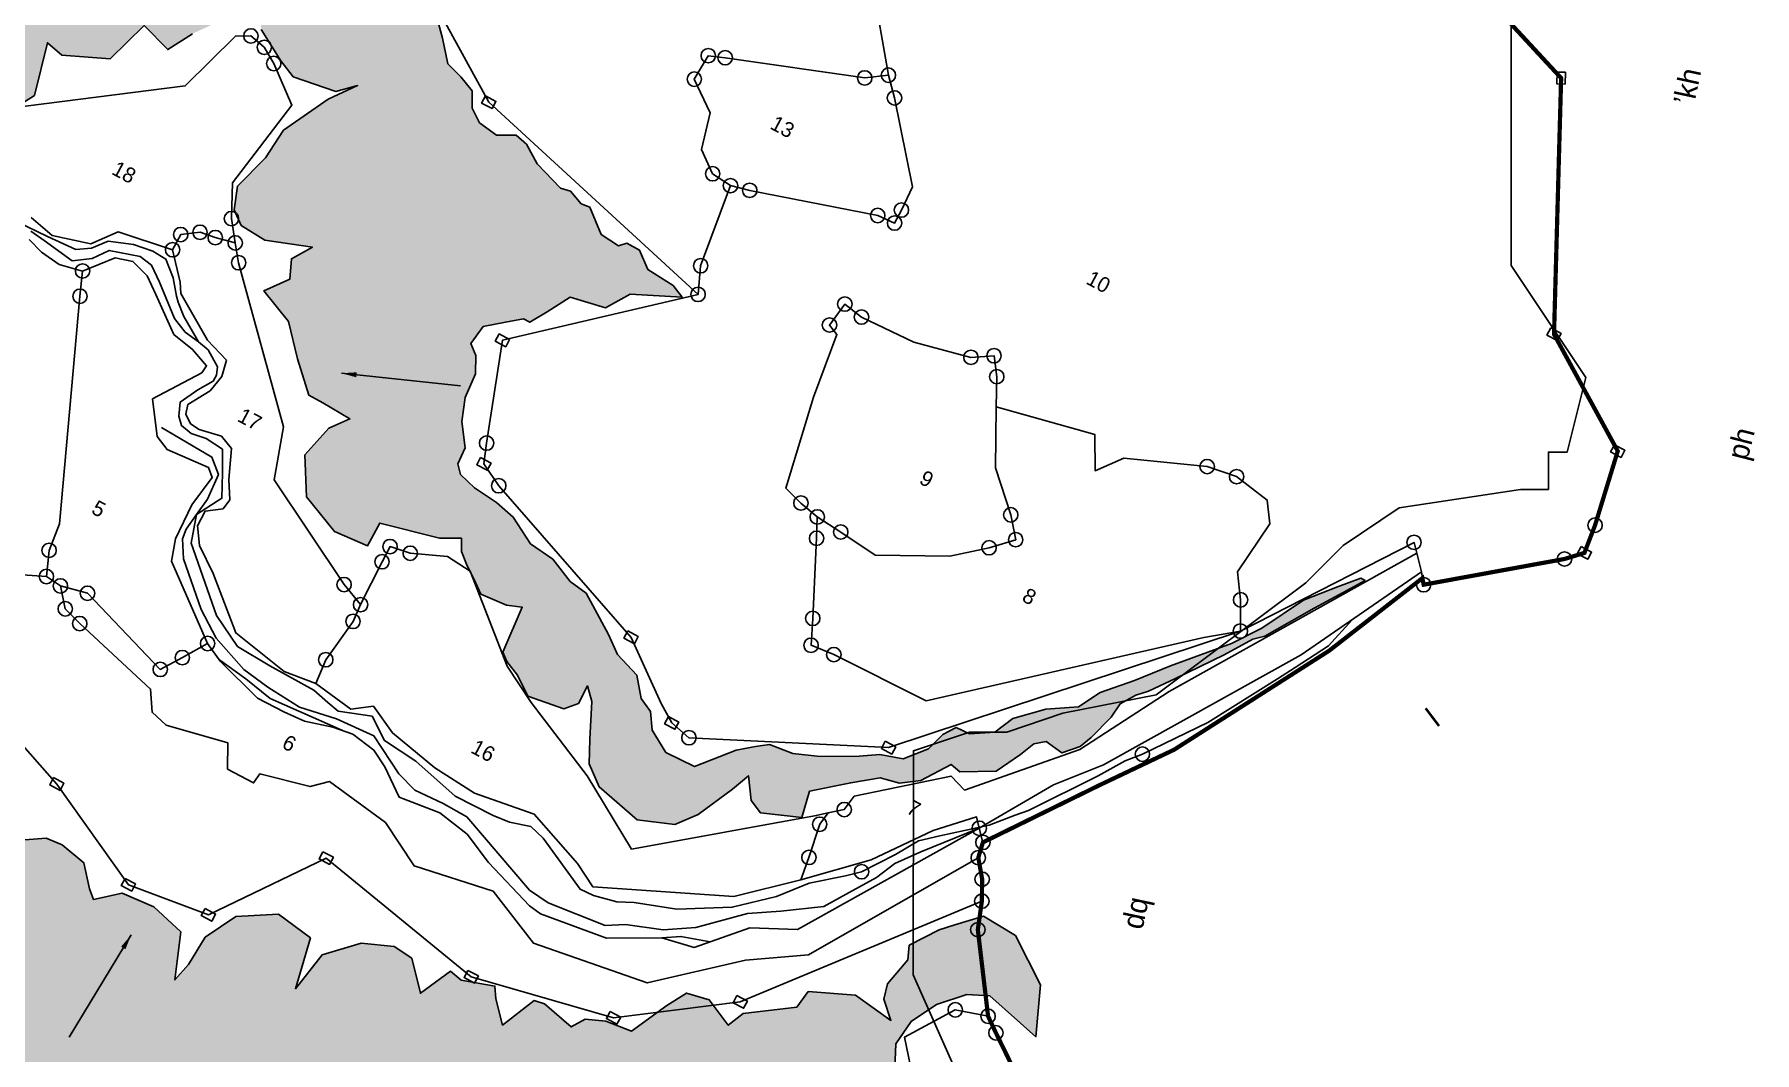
# Model space of a CAD drawing. Header units: metres. Extents: x 344942 to 348881, y 1759187 to 1762834.
# Drawn here: x 347468 to 348480, y 1760247 to 1760845 of the extents above; entities that cross this region are included whole.
import ezdxf

# ---------------------------------------------------------------- set-up
doc = ezdxf.new("R2010")
doc.units = ezdxf.units.M
doc.header["$MEASUREMENT"] = 0
for name, color, linetype in [('LINE_WATER', 4, 'Continuous'), ('POLY_HATCH', 12, 'Continuous'), ('POLY_PARCEL', 6, 'Continuous'), ('POLY_WATER', 4, 'Continuous'), ('SYM_ARROW', 1, 'Continuous'), ('SYM_STONE', 1, 'Continuous'), ('TEXT_MAPOUT', 7, 'Continuous'), ('TEXT_PARCEL', 7, 'Continuous'), ('V_BOUND_LINE', 7, 'Continuous'), ('VILLAGE BOUNDRY', 15, 'Continuous')]:
    doc.layers.add(name, color=color, linetype=linetype)
doc.styles.get("Standard").update_dxf_attribs({"font": 'simplex.shx'})
doc.styles.add('TEXT_MAP', font='')
doc.styles.get('TEXT_MAP').set_extended_font_data('Kruti Dev 050')
doc.dimstyles.get("Standard").update_dxf_attribs({"dimtxt": 0.18, "dimasz": 0.18, "dimexe": 0.18, "dimexo": 0.0625, "dimgap": 0.09, "dimtad": 0, "dimtih": 1, "dimtoh": 1, "dimdec": 4, "dimzin": 0, "dimdsep": 46, "dimtxsty": 'Standard', "dimcen": 0.09, "dimadec": 0, "dimazin": 0, "dimtfac": 1, "dimtdec": 4, "dimtofl": 0, "dimtmove": 0, "dimatfit": 3, "dimfxl": 0, "dimtolj": 1, "dimtzin": 0, "dimarcsym": 0})
pattern_1 = [(0, (1778.8028, 7410.7328), (2.5, 2.5), [2.5, -2.5]), (90, (1781.3028, 7410.7328), (-2.5, 2.5), [2.5, -2.5])]

# ---------------------------------------------------------------- blocks, each defined once
blk = doc.blocks.new('STONE')
blk.add_circle((0, 0), 0.851)
blk = doc.blocks.new('STONESQUARE')
blk.add_lwpolyline([(-0.7, 0.48), (0.7, 0.48), (0.7, -0.48), (-0.7, -0.48)], close=True)
blk = doc.blocks.new('WESGW')
at = {"layer": 'POLY_HATCH'}
h = blk.add_hatch(dxfattribs=at)
h.set_pattern_fill('ZIGZAG', color=256, scale=20, style=0)
h.set_pattern_definition(pattern_1)
h.paths.add_polyline_path([(2282.93, 7757.85), (2284.27, 7757.85), (2285.37, 7756.15), (2289.14, 7753.96), (2291.33, 7752.98), (2296.57, 7753.84), (2298.52, 7755.66), (2296.21, 7752.62), (2293.28, 7746.9), (2292.92, 7743), (2291.58, 7738.5), (2292.55, 7735.82), (2294.14, 7734.6), (2297.43, 7734.36), (2302.79, 7736.31), (2301.24, 7733.91), (2302.22, 7731.72), (2300.15, 7729.04), (2304.41, 7727.22), (2307.46, 7723.81), (2310.63, 7720.64), (2312.54, 7720.64), (2316.24, 7720.46), (2314.55, 7718.33), (2313.55, 7714.2), (2316.05, 7709.94), (2320.88, 7707.88), (2325.14, 7708.19), (2325.14, 7711.26), (2332.22, 7713.01), (2334.51, 7714.23), (2335.26, 7712.83), (2336.47, 7711.8), (2338.43, 7710.4), (2339.64, 7709.47), (2342.91, 7709.75), (2344.68, 7710.4), (2345.15, 7704.62), (2346.08, 7703.88), (2347.95, 7703.04), (2350.19, 7701.45), (2354.67, 7702.1), (2355.88, 7703.5), (2355.88, 7705.83), (2357.19, 7704.43), (2359.06, 7700.42), (2360.37, 7697.81), (2362.7, 7695.95), (2368.49, 7694.64), (2372.69, 7696.23), (2374.55, 7698.56), (2376.74, 7703.11), (2377.64, 7705.4), (2379.29, 7702.98), (2380.95, 7702.22), (2385.53, 7704), (2384.89, 7707.18), (2388.71, 7710.36), (2391.51, 7712.52), (2393.82, 7713.01), (2395.87, 7714.48), (2398.17, 7717.86), (2399.46, 7717.57), (2403.23, 7719.65), (2404.85, 7722.74), (2405.65, 7724.59), (2406.8, 7725.53), (2409.07, 7725.2), (2410.61, 7726.89), (2411.29, 7728.43), (2412.23, 7731.67), (2412.41, 7733.57), (2413.56, 7735.33), (2414.67, 7736.47), (2416.77, 7739.27), (2420.54, 7744.44), (2422.66, 7747.67), (2423.75, 7748.67), (2427.34, 7754.33), (2429.82, 7758.06), (2431.12, 7760.02), (2430.54, 7760.03), (2428.59, 7757.84), (2425.79, 7754.56), (2422.99, 7749.32), (2420.67, 7746.03), (2415.56, 7740.31), (2412.63, 7736.78), (2409.71, 7733.62), (2408.25, 7730.94), (2404.96, 7728.87), (2402.03, 7726.07), (2400.94, 7723.64), (2398.38, 7722.06), (2396.61, 7721.98), (2395.64, 7720.52), (2394.91, 7718.21), (2392.84, 7715.77), (2390.16, 7714.92), (2388.09, 7713.58), (2384.07, 7711.39), (2381.02, 7710.18), (2378.1, 7709.81), (2376.76, 7708.84), (2374.93, 7707.38), (2371.52, 7703.36), (2367.74, 7703.24), (2365.06, 7704.82), (2363.84, 7706.65), (2362.14, 7707.5), (2360.43, 7709.69), (2357.26, 7710.78), (2355.19, 7712.37), (2350.56, 7715.41), (2348.25, 7715.77), (2345.2, 7717.11), (2342.03, 7717.48), (2338.74, 7719.3), (2336.19, 7719.91), (2333.06, 7720.21), (2330.86, 7720.82), (2330.01, 7721.79), (2329.89, 7723.86), (2328.06, 7726.42), (2327.09, 7729.1), (2326.84, 7732.14), (2325.87, 7734.09), (2324.65, 7735.06), (2325.01, 7737.49), (2327.09, 7739.2), (2328.79, 7740.54), (2329.64, 7740.54), (2330.86, 7742.61), (2332.45, 7745.41), (2336.71, 7746.26), (2338.54, 7749.06), (2344.14, 7751.61), (2342.56, 7752.34), (2339.03, 7752.59), (2337.08, 7754.17), (2335.37, 7754.17), (2334.64, 7753.44), (2332.2, 7753.68), (2329.52, 7755.87), (2328.43, 7755.75), (2326.6, 7756.48), (2325.38, 7756.24), (2321.6, 7757.46), (2319.41, 7758.92), (2317.83, 7759.28), (2315.76, 7758.19), (2313.32, 7758.55), (2311.73, 7759.65), (2310.76, 7761.47), (2308.81, 7762.32), (2306.74, 7762.93), (2304.75, 7765.32), (2302.81, 7767.39), (2301.1, 7767.27), (2298.54, 7768.73), (2297.57, 7770.67), (2295.62, 7772.14), (2293.06, 7773.72), (2290.5, 7774.08), (2288.92, 7774.08), (2287.7, 7775.06), (2286.11, 7776.64), (2285.75, 7777.37), (2284.04, 7779.8), (2282.83, 7779.92), (2280.14, 7779.92), (2278.8, 7780.78), (2277.1, 7784.55), (2275.88, 7785.16), (2273.57, 7786.5), (2271.62, 7784.55), (2269.55, 7782.24), (2266.38, 7780.05), (2265.4, 7776.76), (2264.92, 7775.54), (2261.99, 7774.57), (2259.92, 7772.74), (2258.58, 7771.89), (2257.36, 7769.34), (2256.63, 7767.75), (2251.64, 7765.08), (2251.27, 7763.01), (2249.11, 7760.78), (2244.36, 7757.49), (2244.12, 7755.91), (2243.14, 7753.36), (2242.05, 7751.53), (2238.15, 7747.88), (2237.78, 7745.2), (2237.05, 7742.77), (2234.13, 7739.24), (2233.28, 7737.9), (2233.28, 7735.83), (2232.4, 7733.68), (2230.57, 7731.12), (2229.84, 7728.2), (2229.11, 7726.25), (2227.16, 7725.76), (2225.58, 7726.98), (2223.5, 7729.42), (2220.58, 7729.78), (2218.87, 7732.46), (2215.59, 7733.19), (2212.9, 7734.77), (2210.59, 7738.06), (2210.59, 7740.61), (2209.37, 7741.4), (2206.93, 7743.23), (2204.25, 7745.78), (2202.06, 7751.75), (2199.02, 7753.7), (2197.31, 7755.52), (2195.97, 7760.51), (2193.29, 7763.07), (2190.49, 7763.07), (2188.29, 7764.04), (2185.61, 7766.23), (2180.98, 7766.11), (2177.04, 7766.91), (2175.21, 7768), (2174.73, 7770.07), (2176.19, 7774.45), (2178.75, 7777.74), (2180.82, 7780.54), (2182.16, 7781.39), (2184.6, 7781.76), (2186.79, 7783.34), (2188.37, 7784.92), (2193.12, 7786.99), (2196.05, 7786.75), (2200.75, 7789), (2202.7, 7791.19), (2206.11, 7792.41), (2209.4, 7792.53), (2210.5, 7793.26), (2210.01, 7795.09), (2213.42, 7794.84), (2220.24, 7797.16), (2224.14, 7798.98), (2225.73, 7800.69), (2229.14, 7802.27), (2231.33, 7802.27), (2233.4, 7803.61), (2234.99, 7805.43), (2238.28, 7806.16), (2241.44, 7807.5), (2244.37, 7809.45), (2246.32, 7810.67), (2249.61, 7811.52), (2253.26, 7812.25), (2257.77, 7814.08), (2254.48, 7815.05), (2250.09, 7817.85), (2245.71, 7818.46), (2244.12, 7818.82), (2242.42, 7820.41), (2239.74, 7821.62), (2237.3, 7821.14), (2235.6, 7821.74), (2231.45, 7824.18), (2228.53, 7824.42), (2225.85, 7825.03), (2223.66, 7826.37), (2220.98, 7826.98), (2219.12, 7828.28), (2216.31, 7831.08), (2213.15, 7831.2), (2206.08, 7835.22), (2203.03, 7836.8), (2199.74, 7838.26), (2196.21, 7839.23), (2194.99, 7840.33), (2194.26, 7841.79), (2187.32, 7842.27), (2187.2, 7840.21), (2189.39, 7838.01), (2189.51, 7831.2), (2191.58, 7828.89), (2192.92, 7828.52), (2196.7, 7828.76), (2198.16, 7831.2), (2199.74, 7830.47), (2198.28, 7828.4), (2199.38, 7824.63), (2201.94, 7819.76), (2206.2, 7819.27), (2210.47, 7821.1), (2211.44, 7818.81), (2213.39, 7816.98), (2209.37, 7816.13), (2207.18, 7813.82), (2204.98, 7807.73), (2202.67, 7811.87), (2199.5, 7815.28), (2196.09, 7815.76), (2192.19, 7812.6), (2189.27, 7808.95), (2188.9, 7803.96), (2189.27, 7800.79), (2188.41, 7798.72), (2183.91, 7797.02), (2182.32, 7798.6), (2177.69, 7796.65), (2175.74, 7794.95), (2174.65, 7791.79), (2171.48, 7791.54), (2167.95, 7788.01), (2167.82, 7785.34), (2163.92, 7787.16), (2161.61, 7785.34), (2160.64, 7781.56), (2158.62, 7779.9), (2155.82, 7780.02), (2152.41, 7777.1), (2151.92, 7773.81), (2153.14, 7770.89), (2155.21, 7767.24), (2157.77, 7763.47), (2160.2, 7762.13), (2163.13, 7760.06), (2162.52, 7757.87), (2163.25, 7756.28), (2164.22, 7754.94), (2166.05, 7753.48), (2168.73, 7752.88), (2174.34, 7755.19), (2173, 7752.51), (2172.63, 7750.81), (2173.6, 7748.86), (2175.43, 7747.64), (2181.04, 7747.03), (2186.27, 7749.71), (2188.14, 7748.93), (2188.26, 7747.72), (2183.88, 7746.62), (2179.25, 7744.31), (2178.88, 7742.12), (2179.37, 7740.17), (2181.68, 7737.61), (2183.15, 7735.91), (2185.1, 7734.21), (2186.56, 7732.87), (2189.36, 7731.65), (2193.62, 7732.5), (2194.6, 7732.14), (2192.41, 7729.7), (2193.5, 7725.32), (2194.35, 7723.62), (2191.55, 7720.57), (2190.33, 7716.1), (2191.43, 7711.35), (2193.74, 7708.07), (2197.89, 7706.12), (2202.76, 7706), (2205.81, 7708.55), (2208.73, 7711.35), (2209.46, 7714.03), (2211.17, 7718.53), (2212.51, 7715.98), (2214.39, 7711.9), (2220.36, 7712.14), (2226.58, 7714.94), (2227.92, 7716.64), (2231.08, 7718.59), (2232.79, 7723.34), (2233.89, 7720.54), (2237.79, 7721.51), (2241.81, 7723.7), (2242.42, 7727.11), (2244.36, 7725.77), (2249.36, 7725.17), (2251.31, 7722.97), (2253.38, 7723.46), (2254.72, 7725.29), (2255.57, 7731.13), (2256.86, 7731.2), (2263.31, 7733.02), (2265.38, 7736.67), (2263.8, 7742.88), (2265.99, 7742.39), (2271.23, 7744.71), (2272.94, 7750.06), (2276.72, 7748.85), (2278.42, 7751.89)])
h = blk.add_hatch(dxfattribs=at)
h.set_pattern_fill('ZIGZAG', color=256, scale=20, style=0)
h.set_pattern_definition(pattern_1)
h.paths.add_polyline_path([(2230.65, 7614.13), (2235.08, 7621.4), (2237.57, 7623.1), (2239.73, 7626.84), (2243.82, 7628.89), (2245.18, 7632.4), (2246.32, 7635.36), (2248.02, 7636.15), (2248.71, 7639.33), (2250.18, 7642.39), (2253.7, 7643.19), (2257.68, 7641.94), (2260.97, 7640.46), (2264.15, 7640.12), (2268.92, 7638.76), (2273.08, 7639.22), (2278.07, 7637.18), (2280.57, 7636.95), (2284.21, 7633.66), (2286.48, 7633.32), (2291.48, 7629.92), (2292.84, 7630.26), (2292.95, 7632.64), (2292.27, 7637.4), (2292.95, 7639.33), (2295.11, 7639.79), (2296.48, 7638.99), (2298.63, 7638.43), (2301.7, 7639.22), (2304.31, 7637.97), (2308.4, 7633.66), (2311.01, 7631.39), (2312.15, 7631.39), (2315.22, 7633.66), (2321.01, 7635.14), (2324.19, 7635.48), (2327.68, 7636.84), (2330.17, 7636.39), (2334.95, 7638.32), (2336.08, 7638.09), (2340.28, 7639.56), (2343.01, 7642.85), (2344.94, 7645.92), (2349.71, 7646.94), (2352.22, 7650.41), (2353.81, 7651.78), (2356.31, 7652.23), (2362.33, 7655.18), (2363.69, 7657.56), (2367.78, 7658.47), (2369.71, 7659.15), (2371.3, 7661.2), (2374.59, 7662.44), (2375.62, 7662.44), (2382.89, 7666.19), (2395.08, 7672.71), (2400.88, 7676), (2404.4, 7675.66), (2404.74, 7678.38), (2405.53, 7678.95), (2409.17, 7681.11), (2409.17, 7683.04), (2407.92, 7685.65), (2408.26, 7688.82), (2409.96, 7692), (2412.58, 7694.73), (2415.07, 7695.86), (2422.12, 7694.16), (2419.73, 7699.83), (2414.39, 7703.58), (2409.96, 7703.8), (2407.46, 7701.31), (2406.1, 7699.95), (2403.83, 7696.65), (2404.51, 7695.07), (2403.72, 7691.43), (2404.17, 7689.62), (2406.1, 7687.8), (2400.99, 7688.48), (2395.88, 7686.21), (2395.54, 7683.95), (2390.31, 7680.31), (2389.4, 7678.27), (2386, 7679.86), (2383.27, 7679.29), (2381.91, 7676.91), (2379.64, 7672.26), (2376.41, 7671.87), (2374.14, 7670.96), (2373.12, 7669.37), (2369.03, 7670.28), (2367.78, 7670.05), (2365.85, 7665.74), (2363.69, 7668.12), (2362.89, 7669.37), (2359.03, 7668.12), (2357.44, 7668.46), (2355.51, 7664.49), (2352.67, 7667.67), (2350.17, 7667.9), (2346.54, 7666.42), (2343.13, 7663.02), (2342.22, 7658.02), (2340.97, 7664.15), (2336.31, 7664.83), (2332, 7662.22), (2329.95, 7658.36), (2329.73, 7654.62), (2329.16, 7652.24), (2327.11, 7657.57), (2322.91, 7658.7), (2318.82, 7658.36), (2316.21, 7656.09), (2315.19, 7657), (2313.14, 7659.39), (2309.9, 7660.07), (2307.85, 7659.84), (2302.29, 7656.33), (2302.74, 7662), (2298.54, 7666.99), (2294.22, 7668.13), (2291.04, 7667.9), (2288.32, 7666.99), (2284.46, 7663.47), (2284.46, 7666.54), (2283.21, 7668.47), (2277.98, 7671.87), (2275.03, 7674.37), (2272.42, 7675.16), (2269.8, 7674.6), (2267.3, 7673.8), (2263.1, 7672.33), (2260.83, 7670.28), (2256.42, 7662.55), (2250.62, 7666.29), (2246.08, 7666.52), (2243.35, 7665.27), (2241.08, 7663), (2238.13, 7657.89), (2236.77, 7649.38), (2235.74, 7650.63), (2230.75, 7653.24), (2226.88, 7650.18), (2223.02, 7646.32), (2222.23, 7643.25), (2222.57, 7638.94), (2218.82, 7640.08), (2212.23, 7636.79), (2209.39, 7634.29), (2208.94, 7630.89), (2210.16, 7626.96), (2211.4, 7623.44), (2205.04, 7625.14), (2201.98, 7624.12), (2199.02, 7621.06), (2197.21, 7616.74), (2196.64, 7611.07), (2191.3, 7610.62), (2187.78, 7603.35), (2189.37, 7598.47), (2189.2, 7597.02), (2178.75, 7592.48), (2178.64, 7590.21), (2178.3, 7586.35), (2176.02, 7584.54), (2175.57, 7581.47), (2175.8, 7576.03), (2179.54, 7572.85), (2183.63, 7575.69), (2188.06, 7574.78), (2188.52, 7572.39), (2181.14, 7568.2), (2181.59, 7563.43), (2185, 7560.48), (2192.38, 7560.03), (2193.9, 7559.95), (2191.86, 7557.22), (2191.41, 7553.48), (2194.36, 7552.91), (2200.61, 7552), (2202.54, 7551.78), (2208.22, 7553.14), (2208.33, 7548.94), (2208.9, 7546.67), (2211.06, 7544.51), (2213.21, 7543.27), (2218.89, 7544.29), (2217.87, 7541.56), (2218.67, 7538.73), (2220.03, 7536.12), (2221.28, 7535.1), (2223.66, 7534.3), (2226.62, 7533.62), (2227.3, 7530.67), (2228.55, 7529.53), (2232.3, 7527.95), (2234.76, 7529.15), (2235.56, 7527.45), (2236.58, 7525.75), (2237.71, 7524.84), (2240.44, 7524.5), (2243.05, 7524.5), (2244.87, 7525.86), (2244.42, 7522.12), (2244.3, 7519.85), (2245.89, 7521.78), (2248.16, 7520.41), (2249.98, 7520.41), (2252.71, 7521.55), (2255.43, 7523.02), (2257.14, 7526.88), (2259.64, 7524.39), (2262.48, 7524.05), (2265.43, 7526.2), (2267.93, 7523.7), (2269.4, 7522.8), (2274.4, 7524.5), (2276.79, 7522.12), (2279.85, 7521.55), (2283.94, 7523.82), (2285.42, 7522.12), (2288.83, 7519.17), (2292.8, 7519.62), (2295.53, 7521.89), (2297, 7524.61), (2296.98, 7527.94), (2298.12, 7529.76), (2299.37, 7531.57), (2303.34, 7535.54), (2307.54, 7539.97), (2315.38, 7543.6), (2317.99, 7544.51), (2326.4, 7548.37), (2325.95, 7552.11), (2327.19, 7553.13), (2328.44, 7551.88), (2330.83, 7549.84), (2331.97, 7548.82), (2334.24, 7550.18), (2337.53, 7553.36), (2339.58, 7555.63), (2339.92, 7559.49), (2342.87, 7558.47), (2345.48, 7558.92), (2348.09, 7561.98), (2348.59, 7564.66), (2350.07, 7564.43), (2355.18, 7564.32), (2357.11, 7566.25), (2357.68, 7568.75), (2361.32, 7567.72), (2362.34, 7568.29), (2366.65, 7570.67), (2367.45, 7573.06), (2368.47, 7574.65), (2371.2, 7573.74), (2374.26, 7576.24), (2375.85, 7575.21), (2379.6, 7577.26), (2380.97, 7580.55), (2381.19, 7583.72), (2382.56, 7583.38), (2384.6, 7582.7), (2388.12, 7582.82), (2390.85, 7582.48), (2393.69, 7583.5), (2394.94, 7584.29), (2396.3, 7586.79), (2396.98, 7588.72), (2400.84, 7587.47), (2403.99, 7588), (2405.81, 7590.16), (2407.51, 7592.43), (2407.63, 7596.18), (2408.42, 7594.59), (2409.9, 7593.57), (2411.49, 7593.79), (2412.63, 7593.79), (2415.91, 7596.22), (2417.68, 7599.54), (2420.65, 7596.65), (2422.77, 7597.14), (2423.4, 7598.45), (2423.12, 7600.25), (2424.82, 7600), (2426.51, 7598.98), (2428.98, 7599.11), (2429.09, 7603.99), (2428.98, 7608.08), (2426.71, 7608.19), (2423.19, 7608.87), (2420.69, 7607.28), (2420.24, 7606.94), (2415.81, 7608.19), (2411.94, 7606.26), (2409.22, 7605.47), (2403.77, 7601.84), (2402.74, 7598.43), (2401.27, 7597.07), (2400.02, 7595.94), (2396.95, 7596.28), (2394.91, 7595.03), (2389, 7594.01), (2382.21, 7592.75), (2375.96, 7589.01), (2372.44, 7587.3), (2368.35, 7584.58), (2363.46, 7583.11), (2359.37, 7580.27), (2356.65, 7579.59), (2350.74, 7579.93), (2349.01, 7577.47), (2346.63, 7575.99), (2341.74, 7574.52), (2340.83, 7572.59), (2340.38, 7571.23), (2337.88, 7569.87), (2334.36, 7569.07), (2333.56, 7566.69), (2330.38, 7564.87), (2328.91, 7564.31), (2325.73, 7564.65), (2325.05, 7563.51), (2322.77, 7561.92), (2319.93, 7559.88), (2319.48, 7558.97), (2319.14, 7557.61), (2315.39, 7555), (2315.28, 7553.64), (2313.73, 7551.32), (2309.42, 7548.37), (2308.51, 7547.01), (2307.26, 7545.42), (2304.08, 7543.26), (2302.6, 7541.45), (2302.26, 7539.86), (2299.31, 7538.15), (2297.95, 7537.02), (2296.92, 7534.52), (2293.74, 7532.93), (2292.83, 7531.8), (2292.27, 7529.98), (2290.79, 7529.08), (2285.34, 7529.98), (2283.07, 7529.53), (2280.45, 7529.76), (2276.25, 7532.14), (2273.87, 7531.69), (2269.78, 7532.59), (2266.82, 7533.39), (2264.89, 7533.05), (2257.74, 7535.77), (2253.65, 7535.09), (2249.44, 7537.47), (2245.24, 7536.34), (2242.21, 7536.89), (2239.25, 7537.91), (2235.16, 7536.44), (2233.12, 7537.8), (2230.96, 7540.64), (2228.8, 7542.57), (2226.99, 7545.52), (2225.51, 7547.22), (2223.01, 7550.06), (2219.83, 7550.85), (2216.31, 7554.14), (2213.7, 7558.91), (2212.54, 7559.87), (2208.11, 7559.53), (2205.72, 7560.55), (2204.59, 7566.56), (2203.68, 7569.86), (2200.95, 7570.42), (2198.68, 7571.33), (2197.55, 7575.3), (2195.61, 7579.16), (2195.61, 7580.75), (2196.76, 7583.3), (2200.96, 7586.93), (2202.78, 7590.44), (2204.37, 7595.21), (2208.68, 7597.82), (2211.75, 7600.88), (2216.63, 7603.38), (2218.9, 7603.61), (2222.58, 7607.33), (2226.33, 7609.26)])
at = {"layer": 'LINE_WATER'}
for points in [[(2269.06, 7722.48), (2274.56, 7722.7), (2278.26, 7722.9), (2279.8, 7723.93), (2281.14, 7725.57), (2283.98, 7726.64), (2286.36, 7726.99), (2288.18, 7726.91), (2289.98, 7725.37), (2291.32, 7723.62), (2291.84, 7723.11), (2293.23, 7721.91), (2296.18, 7720.1)], [(2431.95, 7755.22), (2430.93, 7751.19), (2428.67, 7747.08), (2427.44, 7744.92), (2422.61, 7736.49), (2417.54, 7729.55), (2416.1, 7727.91), (2414.14, 7724.83), (2408.8, 7717.33), (2407.67, 7716.1), (2405.51, 7713.63), (2400.94, 7709.79), (2398.99, 7708.04), (2397.34, 7705.37), (2394.77, 7701.68), (2393.33, 7700.34), (2389.94, 7697.57), (2387.27, 7694.38), (2383.26, 7690.79), (2377.6, 7687.5), (2372.77, 7685.85), (2370.92, 7684.93), (2368.14, 7684.31), (2366.39, 7684.21), (2359.71, 7687.5), (2357.76, 7688.01), (2355.29, 7687.29), (2353.23, 7687.09), (2348.19, 7686.98), (2342.13, 7688.42), (2337.74, 7688.84), (2335.07, 7690.69), (2331.26, 7689.35), (2329.72, 7689.66), (2327.56, 7690.17), (2321.6, 7690.28), (2317.18, 7690.48), (2313.27, 7692.54), (2306.59, 7698.7), (2305.56, 7701.99), (2305.83, 7704.19), (2305.62, 7707.37), (2303.97, 7708.81), (2297.08, 7709.12)], [(2404.63, 7712.75), (2399.86, 7707.05), (2397.8, 7704.38), (2396.67, 7701.91), (2394.61, 7698.83), (2392.76, 7695.95), (2388.55, 7693.08), (2385.21, 7690.97), (2380.58, 7686.66), (2377.29, 7684.6), (2373.08, 7683.06), (2371.02, 7681.83), (2363.82, 7681.01), (2361.15, 7681.31), (2350.54, 7685.45), (2347.35, 7685.55), (2343.65, 7685.35), (2341.08, 7686.17), (2336.35, 7688.74), (2331.51, 7688.43), (2326.99, 7687.61), (2322.61, 7687.92), (2319.11, 7688.43), (2314.48, 7690.18), (2311.3, 7692.33), (2306.67, 7696.65), (2305.44, 7698.66), (2305.3, 7699.88), (2305.56, 7701.99), (2307.29, 7705.08), (2305.95, 7707.75), (2304.62, 7710.22), (2302.35, 7710.42), (2300.5, 7710.12), (2299.06, 7710.42), (2298.24, 7711.25), (2297.62, 7712.79), (2298.75, 7715.05), (2299.89, 7716.79), (2299.89, 7717.62), (2299.54, 7718.56), (2297.62, 7719.77), (2296.18, 7720.1), (2294.25, 7720.35), (2292.38, 7721.19), (2288.78, 7724.13), (2287, 7725.46), (2285.35, 7725.77), (2281.79, 7724.66), (2280.45, 7722.87), (2278.49, 7721.53), (2274.46, 7722.07), (2272.53, 7722.3)], [(2332.7, 7687.54), (2323.47, 7686.9), (2319.81, 7687.58), (2315.91, 7688.1)], [(2382.87, 7685.97), (2379.53, 7684.89), (2377.61, 7683.67)]]:
    blk.add_lwpolyline(points, dxfattribs=at)
at = {"layer": 'POLY_HATCH'}
for points in [[(2263.31, 7733.02), (2265.38, 7736.67), (2263.8, 7742.88), (2265.99, 7742.39), (2271.23, 7744.71), (2272.94, 7750.06), (2276.72, 7748.85), (2278.42, 7751.89)], [(2285.37, 7756.15), (2289.14, 7753.96), (2291.33, 7752.98), (2296.57, 7753.84), (2298.52, 7755.66), (2296.21, 7752.62), (2293.28, 7746.9), (2292.92, 7743), (2291.58, 7738.5), (2292.55, 7735.82), (2294.14, 7734.6), (2297.43, 7734.36), (2302.79, 7736.31), (2301.24, 7733.91), (2302.22, 7731.72), (2300.15, 7729.04), (2304.41, 7727.22), (2307.46, 7723.81), (2310.63, 7720.64), (2312.54, 7720.64), (2316.24, 7720.46), (2314.55, 7718.33), (2313.55, 7714.2), (2316.05, 7709.94), (2320.88, 7707.88), (2325.14, 7708.19), (2325.14, 7711.26), (2332.22, 7713.01), (2334.51, 7714.23), (2335.26, 7712.83), (2336.47, 7711.8), (2338.43, 7710.4), (2339.64, 7709.47), (2342.91, 7709.75), (2344.68, 7710.4), (2345.15, 7704.62), (2346.08, 7703.88), (2347.95, 7703.04), (2350.19, 7701.45), (2354.67, 7702.1), (2355.88, 7703.5), (2355.88, 7705.83), (2357.19, 7704.43), (2359.06, 7700.42), (2360.37, 7697.81), (2362.7, 7695.95), (2368.49, 7694.64), (2372.69, 7696.23), (2374.55, 7698.56), (2376.74, 7703.11), (2377.64, 7705.4), (2379.29, 7702.98), (2380.95, 7702.22), (2385.53, 7704), (2384.89, 7707.18), (2388.71, 7710.36), (2391.51, 7712.52), (2393.82, 7713.01), (2395.87, 7714.48), (2398.17, 7717.86), (2399.46, 7717.57), (2403.23, 7719.65), (2404.85, 7722.74), (2405.65, 7724.59), (2406.8, 7725.53), (2409.07, 7725.2), (2410.61, 7726.89), (2411.29, 7728.43), (2412.23, 7731.67), (2412.41, 7733.57), (2413.56, 7735.33), (2414.67, 7736.47), (2416.77, 7739.27), (2420.54, 7744.44), (2422.66, 7747.67), (2423.75, 7748.67), (2427.34, 7754.33), (2429.82, 7758.06), (2431.12, 7760.02), (2430.54, 7760.03), (2428.59, 7757.84), (2425.79, 7754.56), (2422.99, 7749.32), (2420.67, 7746.03), (2415.56, 7740.31), (2412.63, 7736.78), (2409.71, 7733.62), (2408.25, 7730.94), (2404.96, 7728.87), (2402.03, 7726.07), (2400.94, 7723.64), (2398.38, 7722.06), (2396.61, 7721.98), (2395.64, 7720.52), (2394.91, 7718.21), (2392.84, 7715.77), (2390.16, 7714.92), (2388.09, 7713.58), (2384.07, 7711.39), (2381.02, 7710.18), (2378.1, 7709.81), (2376.76, 7708.84), (2374.93, 7707.38), (2371.52, 7703.36), (2367.74, 7703.24), (2365.06, 7704.82), (2363.84, 7706.65), (2362.14, 7707.5), (2360.43, 7709.69), (2357.26, 7710.78), (2355.19, 7712.37), (2350.56, 7715.41), (2348.25, 7715.77), (2345.2, 7717.11), (2342.03, 7717.48), (2338.74, 7719.3), (2336.19, 7719.91), (2333.06, 7720.21), (2330.86, 7720.82), (2330.01, 7721.79), (2329.89, 7723.86), (2328.06, 7726.42), (2327.09, 7729.1), (2326.84, 7732.14), (2325.87, 7734.09), (2324.65, 7735.06), (2325.01, 7737.49), (2327.09, 7739.2), (2328.79, 7740.54), (2329.64, 7740.54), (2330.86, 7742.61), (2332.45, 7745.41), (2336.71, 7746.26), (2338.54, 7749.06), (2344.14, 7751.61), (2342.56, 7752.34), (2339.03, 7752.59), (2337.08, 7754.17), (2335.37, 7754.17), (2334.64, 7753.44), (2332.2, 7753.68), (2329.52, 7755.87), (2328.43, 7755.75), (2326.6, 7756.48), (2325.38, 7756.24), (2321.6, 7757.46), (2319.41, 7758.92), (2317.83, 7759.28), (2315.76, 7758.19), (2313.32, 7758.55), (2311.73, 7759.65), (2310.76, 7761.47), (2308.81, 7762.32), (2306.74, 7762.93), (2304.75, 7765.32), (2302.81, 7767.39)], [(2409.17, 7683.04), (2407.92, 7685.65), (2408.26, 7688.82), (2409.96, 7692), (2412.58, 7694.73), (2415.07, 7695.86), (2422.12, 7694.16), (2419.73, 7699.83), (2414.39, 7703.58), (2409.96, 7703.8), (2407.46, 7701.31), (2406.1, 7699.95), (2403.83, 7696.65), (2404.51, 7695.07), (2403.72, 7691.43), (2404.17, 7689.62), (2406.1, 7687.8), (2400.99, 7688.48), (2395.88, 7686.21), (2395.54, 7683.95), (2390.31, 7680.31), (2389.4, 7678.27), (2386, 7679.86), (2383.27, 7679.29), (2381.91, 7676.91), (2379.64, 7672.26), (2376.41, 7671.87), (2374.14, 7670.96), (2373.12, 7669.37), (2369.03, 7670.28), (2367.78, 7670.05), (2365.85, 7665.74), (2363.69, 7668.12), (2362.89, 7669.37), (2359.03, 7668.12), (2357.44, 7668.46), (2355.51, 7664.49), (2352.67, 7667.67), (2350.17, 7667.9), (2346.54, 7666.42), (2343.13, 7663.02), (2342.22, 7658.02), (2340.97, 7664.15), (2336.31, 7664.83), (2332, 7662.22), (2329.95, 7658.36), (2329.73, 7654.62), (2329.16, 7652.24), (2327.11, 7657.57), (2322.91, 7658.7), (2318.82, 7658.36), (2316.21, 7656.09), (2315.19, 7657), (2313.14, 7659.39), (2309.9, 7660.07), (2307.85, 7659.84), (2302.29, 7656.33)]]:
    blk.add_lwpolyline(points, dxfattribs=at)
at = {"layer": 'POLY_PARCEL'}
for points in [[(2345.64, 7752.8), (2313.13, 7761.21), (2273.01, 7787.52), (2242.47, 7756.79), (2228.96, 7730.93), (2227.22, 7728.03), (2224.9, 7730.35), (2213.87, 7737.6), (2209.32, 7744.15), (2195.39, 7763.44), (2180, 7769.24), (2177.1, 7770.4), (2178.84, 7772.43), (2182.76, 7780.26), (2259.29, 7814.28)], [(2353.32, 7786.24), (2348.98, 7791.8)], [(2353.32, 7786.24), (2351, 7784.64), (2335.32, 7778.99), (2333.44, 7778.26), (2333.29, 7775.04), (2336.81, 7772.39), (2337.94, 7768.11), (2340.46, 7766.19), (2342.98, 7765.94)], [(2342.98, 7765.94), (2345.25, 7766.52), (2360, 7771.01), (2362.17, 7771.16), (2362.17, 7772.9), (2362.03, 7775.94), (2355.21, 7784.21), (2353.32, 7786.24)], [(2434.98, 7765.76), (2434.1, 7766.73), (2420.92, 7747.83)], [(2345.64, 7752.8), (2344.32, 7755.93), (2342.98, 7765.94)], [(2434.98, 7765.76), (2416.85, 7737.57), (2410.76, 7726.55), (2400.97, 7715.9), (2398.8, 7716.63), (2389.8, 7709.16), (2389.51, 7707.2), (2388.01, 7705.94)], [(2436.53, 7764.07), (2434.98, 7765.76)], [(2370.44, 7736.22), (2367.96, 7736.76), (2365.55, 7737.48), (2363.37, 7748.5), (2362.36, 7756.33), (2361.05, 7756.91), (2361.49, 7759.95), (2363.95, 7759.52), (2370.78, 7759.81), (2377.6, 7761.4), (2379.92, 7762.85), (2381.37, 7760.82), (2382.97, 7757.63)], [(2420.92, 7747.83), (2419.2, 7751.1), (2417.31, 7753.86), (2418.04, 7760.67), (2416.44, 7762.99), (2411.94, 7763.72), (2408.31, 7763.14), (2399.17, 7759.37), (2396.85, 7756.47), (2394.81, 7760.24), (2382.97, 7757.63)], [(2436.53, 7764.07), (2428.59, 7748.74), (2414.08, 7726.27), (2409.97, 7721.41), (2404.63, 7712.75), (2405.8, 7711.48)], [(2436.96, 7763.46), (2436.53, 7764.07)], [(2382.97, 7757.63), (2386.31, 7751.25), (2390.51, 7747.19), (2392.4, 7744.87), (2390.08, 7742.55), (2386.45, 7739.51), (2378.61, 7735.45), (2373.73, 7735.95), (2370.44, 7736.22)], [(2294.5, 7732.45), (2292.76, 7734.77), (2290.88, 7738.54), (2292.76, 7749.97), (2288.55, 7753.3), (2286.67, 7754.46), (2284.64, 7754.9), (2283.04, 7754.03), (2280.57, 7746.05), (2259.91, 7731.45), (2257.73, 7729.57), (2258.16, 7727.54), (2259.18, 7725.36)], [(2420.92, 7747.83), (2390.7, 7716.12), (2369.32, 7706.06), (2366.7, 7706.64), (2364.53, 7708.09), (2357.71, 7713.31), (2335.48, 7721.77), (2332.72, 7723.22), (2331.85, 7725.54), (2327.79, 7737.14), (2345.64, 7752.8)], [(2420.92, 7747.83), (2417.47, 7745.11), (2392.01, 7723.07), (2379.82, 7722.78), (2376.92, 7722.49), (2375.61, 7725.39), (2371.55, 7733.95), (2370.44, 7736.22)], [(2288.35, 7728.26), (2288.35, 7730.29), (2290.24, 7731.6), (2292.13, 7731.89), (2294.5, 7732.45)], [(2327.68, 7701.69), (2324.84, 7702.87), (2311.74, 7709.92), (2309.76, 7715.95), (2295.96, 7730.57), (2294.5, 7732.45)], [(2280.14, 7721.03), (2281.27, 7718.26), (2291.76, 7693.39), (2292.17, 7690.04), (2293.34, 7687.16)], [(2388.01, 7705.94), (2386.75, 7704.88), (2369.5, 7691.25), (2360.82, 7696.43), (2350.9, 7700.97), (2346.4, 7703.43), (2337.26, 7711.26), (2334.06, 7711.55), (2330, 7709.81), (2327.53, 7709.38), (2327.53, 7707.35), (2327.68, 7701.69)], [(2295.33, 7686.96), (2297.11, 7684.84), (2299.43, 7684.11), (2310.46, 7681.21), (2311.91, 7678.89), (2314.09, 7678.31), (2321.49, 7679.91), (2322.94, 7677.15), (2326.43, 7677.15), (2326.57, 7678.46), (2332.52, 7679.91), (2334.26, 7681.5), (2342.39, 7680.34), (2347.76, 7677.44), (2357.41, 7679.18), (2364.52, 7675.99), (2378.6, 7678.17), (2387.6, 7686), (2393.84, 7690.06), (2406.17, 7709.63)], [(2388.88, 7697.44), (2388.49, 7700.24), (2387.77, 7704.3), (2388.01, 7705.94)], [(2174.85, 7588.75), (2176.8, 7591.66), (2187.39, 7615.88), (2216.43, 7641.36), (2246.53, 7668.56), (2263.66, 7673.49), (2275.85, 7677.41), (2305.96, 7666.1), (2319.02, 7659.57), (2329.04, 7660.88), (2338.18, 7673.35), (2359.9, 7669.04), (2377.02, 7672.66), (2389.36, 7681.36), (2408.96, 7705.29)], [(2327.68, 7701.69), (2327.82, 7699.52), (2327.1, 7694.01), (2327.39, 7690.96)], [(2271.91, 7695.99), (2271.04, 7693.53), (2272.28, 7691.57), (2272.1, 7690.25), (2274.16, 7688.6), (2282.21, 7688.31), (2287.97, 7691.07), (2288.98, 7688.61), (2290.75, 7686.02), (2293.34, 7687.16)], [(2416, 7693.64), (2412.22, 7692.48), (2408.45, 7686.83), (2412.04, 7682.5), (2405.69, 7678.85), (2406.42, 7675.66), (2401.63, 7673.63), (2401.05, 7675.66), (2387.84, 7668.56)], [(2293.34, 7687.16), (2295.33, 7686.96)], [(2295.33, 7686.96), (2298.56, 7687.7), (2310.38, 7683.8), (2312.03, 7686.26), (2313.88, 7689.14)]]:
    blk.add_lwpolyline(points, dxfattribs=at)
at = {"layer": 'POLY_WATER'}
blk.add_lwpolyline([(2272.84, 7721.34), (2274.79, 7720.72), (2277.36, 7720.41), (2280.14, 7721.03), (2282.81, 7724.21), (2284.87, 7724.83), (2287.13, 7724.11), (2289.08, 7722.67), (2293.2, 7719.49), (2295.97, 7718.97), (2298.34, 7718.05), (2298.23, 7717.02), (2294.53, 7711.58), (2297.12, 7707.94), (2298.87, 7707.12), (2304.21, 7707.53), (2305.14, 7706.71), (2304.52, 7702.7), (2304.73, 7698.28), (2305.55, 7695.71), (2313.88, 7689.14), (2316.17, 7687.97), (2322.13, 7686.23), (2325.63, 7686.23), (2328.3, 7686.43), (2331.59, 7687.36), (2334.06, 7687.77), (2337.14, 7687.25), (2339.2, 7686.12), (2342.39, 7683.76), (2347.53, 7684.38), (2351.54, 7683.66), (2355.34, 7681.91), (2362.03, 7679.65), (2363.62, 7679.46), (2371.85, 7680.59), (2377.61, 7683.67), (2381.52, 7684.49), (2386.25, 7689.63), (2391.28, 7692.1), (2404.63, 7712.75), (2403.73, 7713.78), (2399.96, 7709.96), (2395.09, 7703.46), (2388.88, 7697.44), (2382.83, 7691.98), (2367.59, 7685.16), (2364.69, 7686.76), (2357.43, 7689.51), (2350.03, 7688.35), (2344.51, 7688.79), (2338.13, 7690.09), (2334.65, 7691.83), (2332.47, 7690.24), (2327.39, 7690.96), (2323.44, 7690.47), (2316.24, 7691.81), (2310.59, 7696.74), (2307.61, 7698.9), (2306.27, 7700.85), (2306.27, 7702.8), (2308.02, 7704.04), (2308.22, 7705.37), (2306.99, 7707.43), (2305.54, 7710.79), (2303.8, 7711.51), (2301.12, 7711), (2299.89, 7711.1), (2298.86, 7711.82), (2298.55, 7712.95), (2300.09, 7715.62), (2300.51, 7717.78), (2300.09, 7719.73), (2297.01, 7720.76), (2291.66, 7724.15), (2290.94, 7725.28), (2288.35, 7728.26), (2281.68, 7727.1), (2279.5, 7724.35), (2275, 7723.04), (2271.81, 7723.77)], dxfattribs=at)
at = {"layer": 'V_BOUND_LINE', "const_width": 0.5}
blk.add_lwpolyline([(2387.73, 7835.8), (2423.65, 7823.32), (2437.14, 7796.21), (2450.28, 7787.57), (2452.03, 7778.58), (2452.46, 7775.1), (2450.72, 7773.36), (2437.46, 7762.85), (2436.96, 7763.46), (2431.26, 7750.7), (2420.6, 7731.78), (2414.8, 7723.95), (2405.8, 7711.48), (2406.17, 7709.63), (2407.77, 7707.6), (2408.96, 7705.29), (2410.12, 7702.1), (2416, 7693.64), (2417.74, 7692.34), (2422.96, 7688.57)], dxfattribs=at)
at = {"layer": 'SYM_STONE', "rotation": 296.4638803649588}
blk.add_blockref('STONESQUARE', (2423.65, 7823.32), dxfattribs=at)
at = {"layer": 'SYM_STONE'}
for name, p in [('STONESQUARE', (2437.14, 7796.21)), ('STONE', (2353.32, 7786.24)), ('STONESQUARE', (2450.28, 7787.57)), ('STONE', (2351, 7784.64)), ('STONE', (2355.21, 7784.21)), ('STONE', (2333.44, 7778.26)), ('STONE', (2335.32, 7778.99)), ('STONE', (2452.03, 7778.58)), ('STONE', (2333.29, 7775.04)), ('STONESQUARE', (2452.46, 7775.1)), ('STONE', (2362.17, 7772.9)), ('STONE', (2450.72, 7773.36)), ('STONE', (2360, 7771.01)), ('STONE', (2362.17, 7771.16)), ('STONE', (2340.46, 7766.19)), ('STONE', (2342.98, 7765.94)), ('STONE', (2345.25, 7766.52)), ('STONE', (2434.1, 7766.73)), ('STONE', (2411.94, 7763.72)), ('STONE', (2379.92, 7762.85)), ('STONE', (2408.31, 7763.14)), ('STONE', (2437.46, 7762.85)), ('STONESQUARE', (2313.13, 7761.21)), ('STONE', (2361.49, 7759.95)), ('STONE', (2363.95, 7759.52)), ('STONE', (2377.6, 7761.4)), ('STONE', (2381.37, 7760.82)), ('STONE', (2344.32, 7755.93)), ('STONE', (2361.05, 7756.91)), ('STONE', (2284.64, 7754.9)), ('STONE', (2286.67, 7754.46)), ('STONE', (2288.55, 7753.3)), ('STONE', (2345.64, 7752.8)), ('STONE', (2419.2, 7751.1)), ('STONE', (2420.92, 7747.83)), ('STONE', (2390.51, 7747.19)), ('STONE', (2392.4, 7744.87)), ('STONE', (2390.08, 7742.55)), ('STONESQUARE', (2327.79, 7737.14)), ('STONE', (2367.96, 7736.76)), ('STONE', (2370.44, 7736.22)), ('STONE', (2373.73, 7735.95)), ('STONE', (2292.76, 7734.77)), ('STONE', (2371.55, 7733.95)), ('STONE', (2290.24, 7731.6)), ('STONE', (2292.13, 7731.89)), ('STONE', (2294.5, 7732.45)), ('STONE', (2288.35, 7730.29)), ('STONE', (2295.96, 7730.57)), ('STONE', (2417.54, 7729.55)), ('STONE', (2288.35, 7728.26)), ('STONE', (2331.85, 7725.54)), ('STONE', (2375.61, 7725.39)), ('STONE', (2280.14, 7721.03)), ('STONESQUARE', (2332.72, 7723.22)), ('STONE', (2335.48, 7721.77)), ('STONE', (2376.92, 7722.49)), ('STONE', (2379.82, 7722.78)), ('STONE', (2281.27, 7718.26)), ('STONESQUARE', (2390.7, 7716.12)), ('STONESQUARE', (2357.71, 7713.31)), ('STONE', (2404.63, 7712.75)), ('STONE', (2405.8, 7711.48)), ('STONE', (2327.53, 7709.38)), ('STONE', (2330, 7709.81)), ('STONE', (2406.17, 7709.63)), ('STONE', (2327.53, 7707.35)), ('STONE', (2389.51, 7707.2)), ('STONE', (2407.77, 7707.6)), ('STONESQUARE', (2366.7, 7706.64)), ('STONE', (2369.32, 7706.06)), ('STONE', (2408.96, 7705.29)), ('STONE', (2324.84, 7702.87)), ('STONE', (2387.77, 7704.3)), ('STONE', (2327.68, 7701.69)), ('STONE', (2394.77, 7701.68)), ('STONE', (2410.12, 7702.1)), ('STONE', (2327.82, 7699.52)), ('STONE', (2388.49, 7700.24)), ('STONE', (2327.1, 7694.01)), ('STONE', (2412.22, 7692.48)), ('STONE', (2416, 7693.64)), ('STONE', (2417.74, 7692.34)), ('STONE', (2292.17, 7690.04)), ('STONE', (2313.88, 7689.14)), ('STONE', (2293.34, 7687.16)), ('STONE', (2295.33, 7686.96)), ('STONE', (2298.56, 7687.7)), ('STONE', (2297.11, 7684.84)), ('STONE', (2312.03, 7686.26)), ('STONE', (2299.43, 7684.11)), ('STONE', (2310.38, 7683.8)), ('STONESQUARE', (2389.36, 7681.36)), ('STONESQUARE', (2338.18, 7673.35)), ('STONESQUARE', (2377.02, 7672.66)), ('STONESQUARE', (2359.9, 7669.04)), ('STONESQUARE', (2305.96, 7666.1)), ('STONESQUARE', (2329.04, 7660.88)), ('STONESQUARE', (2319.02, 7659.57))]:
    blk.add_blockref(name, p, dxfattribs=at)
at = {"layer": 'TEXT_MAPOUT', "style": 'TEXT_MAP'}
for s, rotation, p in [('’kh', 105.9511, (2439.05, 7827.76)), ('ph', 103.5925, (2464.36, 7793.68)), ('l', 65.1602, (2446.76, 7748.63)), ('dq', 106.0478, (2427.33, 7711.16))]:
    blk.add_text(s, height=2.5, rotation=rotation, dxfattribs=at).set_placement(p)
at = {"layer": 'TEXT_PARCEL', "style": 'TEXT_MAP'}
for s, p in [('10', (2385.38, 7775.47)), ('13', (2343.81, 7774.08)), ('9', (2379.07, 7745.37)), ('8', (2396.32, 7738.82)), ('18', (2277.65, 7732.75)), ('17', (2304.49, 7713.98)), ('7', (2396.03, 7710.29)), ('5', (2294.38, 7696.25)), ('16', (2347.25, 7692.38)), ('6', (2327.28, 7682.38))]:
    blk.add_text(s, height=1.8, dxfattribs=at).set_placement(p)
at = {"layer": 'SYM_ARROW'}
for points in [[(2312.82, 7724.76), (2325.93, 7730.06)], [(2322.1, 7654.5), (2321.32, 7640.39)]]:
    blk.add_leader(points, dimstyle='Standard', override={"dimasz": 1.8, "dimgap": 0.09, "dimtad": 0}, dxfattribs=at)

msp = doc.modelspace()

# ---------------------------------------------------------------- linework, layer by layer
at = {"layer": 'VILLAGE BOUNDRY', "ltscale": 0.1, "flags": 128}
msp.add_lwpolyline([(348029.1, 1760193.5), (347985.2, 1760292.3), (347985.3, 1760424), (348018.2, 1760435), (348040.2, 1760435), (348073.1, 1760446), (348128, 1760456.9), (348215.9, 1760522.8), (348237.9, 1760544.7), (348270.8, 1760566.7), (348342.1, 1760577.6), (348358.6, 1760577.6), (348358.6, 1760599.6), (348369.6, 1760599.6), (348380.6, 1760643.4), (348336.7, 1760709.3), (348336.8, 1760863)], dxfattribs=at)

# ---------------------------------------------------------------- block references
at = {"xscale": 4.974419646771247, "yscale": 4.974419646771247, "zscale": 4.974419646771247, "rotation": 331.9517426341686}
msp.add_blockref('WESGW', (319426.7, 1732142.6), dxfattribs=at)

doc.saveas('drawing.dxf')
